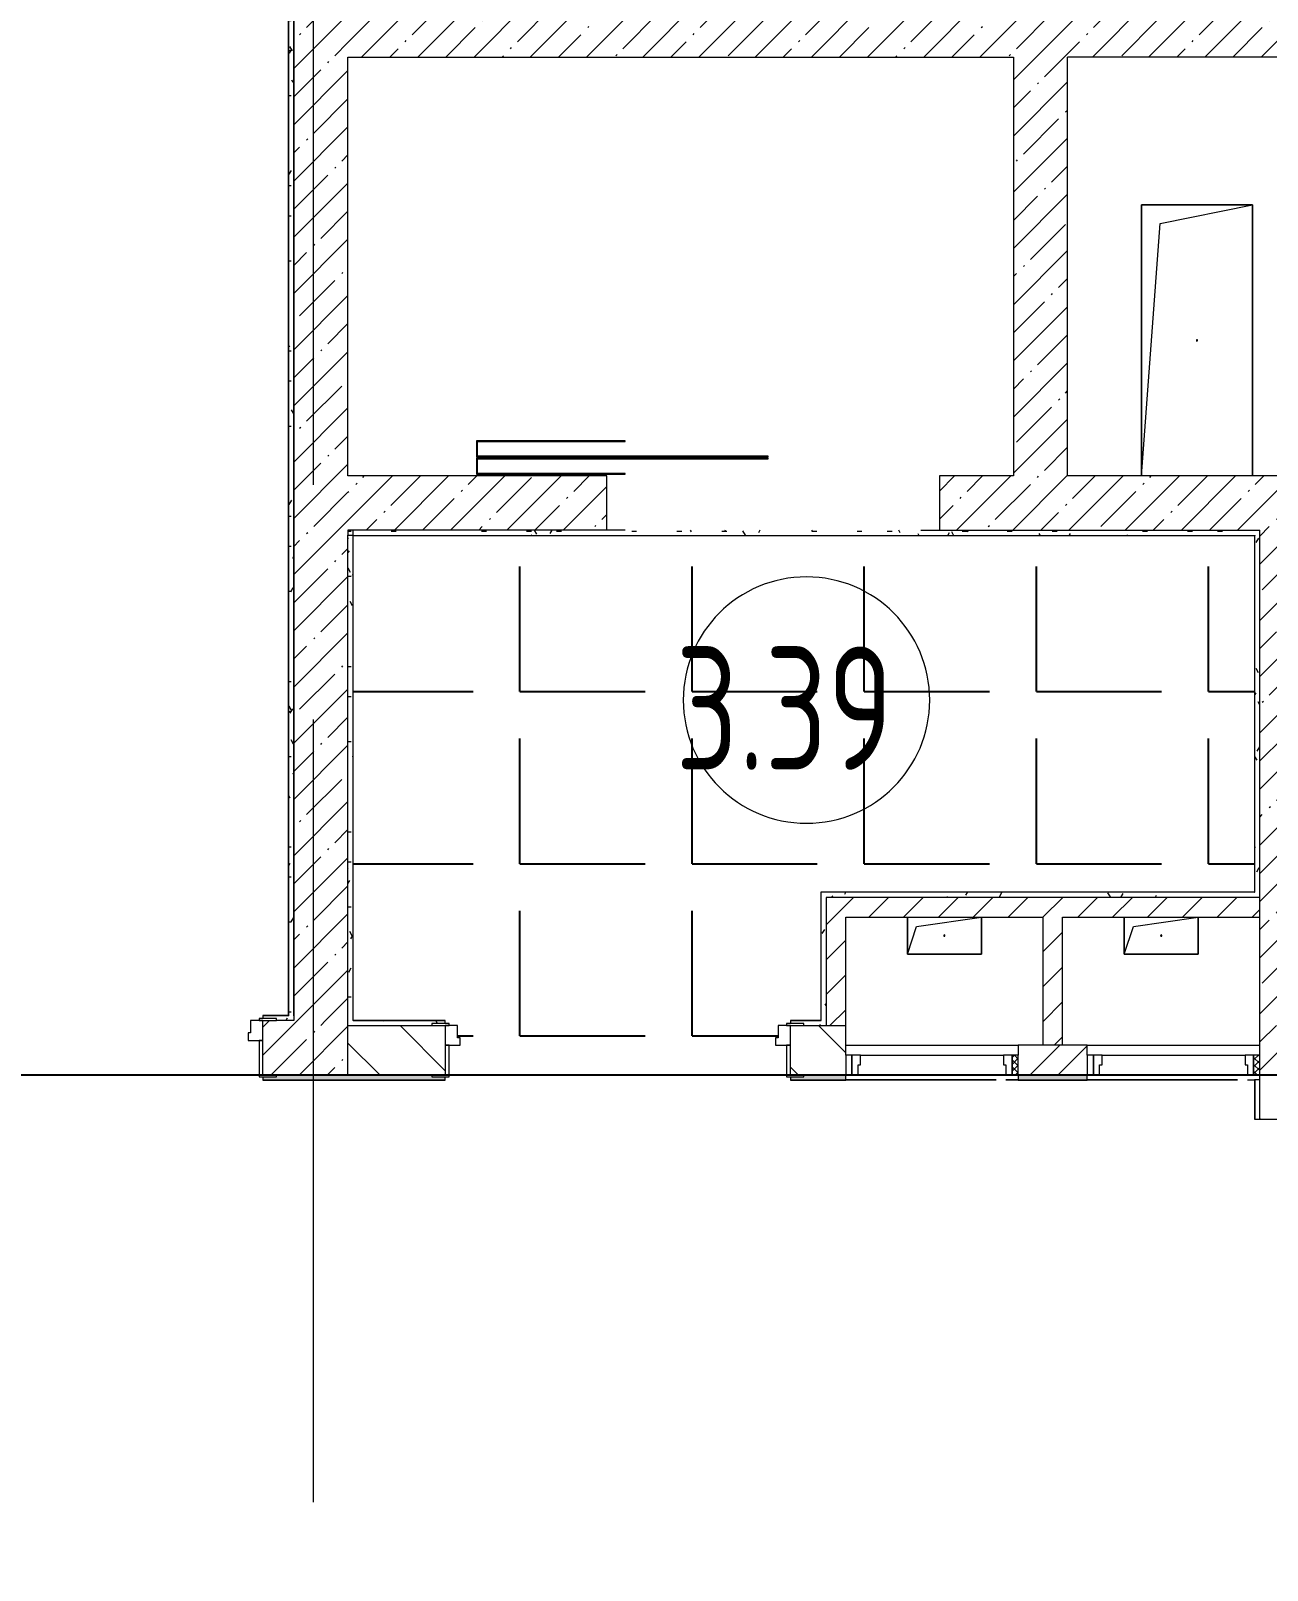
# Model space of a CAD drawing. Header units: millimetres. Extents: x -625 to 415037, y -3642 to 102118.
# Drawn here: x 382740 to 387757, y 11390 to 17636 of the extents above; entities that cross this region are included whole.
import ezdxf

# ---------------------------------------------------------------- set-up
doc = ezdxf.new("R2010")
doc.units = ezdxf.units.MM
doc.linetypes.add('Осевая', pattern=[6350, 1270, -952.5, 3175, -952.5])
doc.layers.add('1) плитка КР3', color=160, linetype='Continuous')
for name, color, linetype, lineweight in [('A-AREA-IDEN', 7, 'Continuous', 9), ('A-DOOR-FRAM-2', 7, 'Continuous', 5), ('A-GENM', 7, 'Continuous', 9), ('A-WALL', 7, 'Continuous', 5), ('I-WALL', 7, 'Continuous', 5), ('Оси', 7, 'Continuous', 9), ('Оси-2', 7, 'Осевая', 9)]:
    doc.layers.add(name, color=color, linetype=linetype, lineweight=lineweight)
for name, color, linetype, lineweight, true_color in [('A-DOOR-1', 7, 'Continuous', 5, 0xc0c0c0), ('A-DOOR-FRAM-1', 7, 'Continuous', 5, 0xc0c0c0), ('A-WALL-1', 9, 'Continuous', 5, 0x808080), ('A-WALL-FNSH-1', 9, 'Continuous', 5, 0x808080)]:
    doc.layers.add(name, color=color, linetype=linetype, lineweight=lineweight, true_color=true_color)
doc.layers.get('A-DOOR-1').off()
doc.styles.add('СПДС', font='ГОСТ тип А.ttf', dxfattribs={"width": 0.9})
pattern_1 = [(45, (289227.4, 1e-08), (-114.04925, 114.04925), []), (45, (289341.45, 1e-08), (-114.04925, 114.04925), [201.612, -40.322, 6.706, -33.617])]
pattern_2 = [(135, (289227.4, 1e-08), (-141.42136, -141.42136), [])]
pattern_3 = [(45, (289227.4, 1e-08), (-70.71068, 70.71068), [])]
pattern_4 = [(45, (-171.384, 124.685), (-14.1421, 14.1421), []), (135, (-171.384, 124.685), (-14.1421, -14.1421), [])]
pattern_5 = [(0, (289227.4, 1e-08), (243.84, 60.96), [20.117, -162.763, 20.117, -162.763, -975.36]), (0, (289227.4, 1e-08), (243.84, 60.96), [-365.76, 20.117, -345.643, 20.117, -162.763, -426.72]), (0, (289227.4, 1e-08), (243.84, 60.96), [-914.4, 20.117, -101.803, 20.117, -284.683]), (120, (289318.84, 30.48), (-174.71291, 180.691634), [20.117, -162.763, 20.117, -162.763, -975.36]), (120, (289318.84, 30.48), (-174.71291, 180.691634), [-365.76, 20.117, -345.643, 20.117, -162.763, -426.72]), (120, (289318.84, 30.48), (-174.71291, 180.691634), [-914.4, 20.117, -101.803, 20.117, -284.683]), (240, (289349.32, 152.4), (-69.12709, -241.651634), [20.117, -162.763, 20.117, -162.763, -975.36]), (240, (289349.32, 152.4), (-69.12709, -241.651634), [-365.76, 20.117, -345.643, 20.117, -162.763, -426.72]), (240, (289349.32, 152.4), (-69.12709, -241.651634), [-914.4, 20.117, -101.803, 20.117, -284.683])]

# ---------------------------------------------------------------- blocks, each defined once
blk = doc.blocks.new('110_Дверь_СКБ_2Ст - Д-1_л_Лестничная клетка EIS60 2-32142534-Объем проектирования 3 этажа')
at = {"layer": 'A-DOOR-FRAM-1'}
for p, q in [((-672.5, 118), (-742.5, 118)), ((-742.5, 118), (-742.5, 110)), ((-742.5, 110), (-672.5, 110)), ((-637.5, 110), (-687.5, 110)), ((-687.5, 110), (-687.5, 30)), ((-672.5, 110), (-672.5, 118)), ((-637.5, 60), (-637.5, 110)), ((662.5, 110), (662.5, 60)), ((712.5, 110), (662.5, 110)), ((767.5, 118), (697.5, 118)), ((697.5, 118), (697.5, 110)), ((697.5, 110), (767.5, 110)), ((712.5, 30), (712.5, 110)), ((767.5, 110), (767.5, 118)), ((-687.5, 30), (-627.5, 30)), ((-672.5, 30), (-687.5, 30)), ((-687.5, 30), (-687.5, -110)), ((-672.5, -110), (-672.5, 30)), ((-627.5, 60), (-637.5, 60)), ((-627.5, 30), (-627.5, 60)), ((662.5, 60), (652.5, 60)), ((652.5, 60), (652.5, 30)), ((652.5, 30), (712.5, 30)), ((712.5, 30), (697.5, 30)), ((697.5, 30), (697.5, -110)), ((712.5, -110), (712.5, 30)), ((-672.5, -110), (-742.5, -110)), ((-742.5, -110), (-742.5, -118)), ((-742.5, -118), (-672.5, -118)), ((-687.5, -110), (-672.5, -110)), ((-672.5, -118), (-672.5, -110)), ((697.5, -110), (712.5, -110)), ((767.5, -110), (697.5, -110)), ((697.5, -110), (697.5, -118)), ((697.5, -118), (767.5, -118)), ((767.5, -118), (767.5, -110))]:
    blk.add_line(p, q, dxfattribs=at)
blk = doc.blocks.new('110_Дверь_СКБ_2Ст - Д-3а 1450x2100h_Лестничная клетка из коридора-32352288-Объем проектирования 3 этажа')
at = {"layer": 'A-DOOR-FRAM-1'}
for p, q in [((-672.5, 108), (-742.5, 108)), ((-742.5, 108), (-742.5, 100)), ((-742.5, 100), (-672.5, 100)), ((-637.5, 100), (-687.5, 100)), ((-687.5, 100), (-687.5, 20)), ((-672.5, 100), (-672.5, 108)), ((-637.5, 50), (-637.5, 100)), ((662.5, 100), (662.5, 50)), ((712.5, 100), (662.5, 100)), ((767.5, 108), (697.5, 108)), ((697.5, 108), (697.5, 100)), ((697.5, 100), (767.5, 100)), ((712.5, 20), (712.5, 100)), ((767.5, 100), (767.5, 108)), ((-687.5, 20), (-627.5, 20)), ((-672.5, 20), (-687.5, 20)), ((-687.5, 20), (-687.5, -100)), ((-672.5, -100), (-672.5, 20)), ((-627.5, 50), (-637.5, 50)), ((-627.5, 20), (-627.5, 50)), ((662.5, 50), (652.5, 50)), ((652.5, 50), (652.5, 20)), ((652.5, 20), (712.5, 20)), ((712.5, 20), (697.5, 20)), ((697.5, 20), (697.5, -100)), ((712.5, -100), (712.5, 20)), ((-672.5, -100), (-742.5, -100)), ((-742.5, -100), (-742.5, -108)), ((-742.5, -108), (-672.5, -108)), ((-687.5, -100), (-672.5, -100)), ((-672.5, -108), (-672.5, -100)), ((697.5, -100), (712.5, -100)), ((767.5, -100), (697.5, -100)), ((697.5, -100), (697.5, -108)), ((697.5, -108), (767.5, -108)), ((767.5, -108), (767.5, -100))]:
    blk.add_line(p, q, dxfattribs=at)
blk = doc.blocks.new('GM_Отверстие прямоугольное _в плите_ - Отверстие-21604515-Объем проектирования 3 этажа')
at = {"layer": 'A-GENM'}
for p, q in [((-225, -550), (-225, 550)), ((-225, 550), (225, 550)), ((225, 550), (-225, 550)), ((-225, 550), (-225, -550)), ((-150, 475), (225, 550)), ((225, 550), (225, -550)), ((225, -550), (225, 550)), ((-225, -550), (-150, 475))]:
    blk.add_line(p, q, dxfattribs=at)
for start, end in [(360, 180), (180, 360)]:
    blk.add_arc((0, 0), 2.5, start, end, dxfattribs=at)
blk = doc.blocks.new('110_Дверь_СКБ_1Ст - д-18 700x2100h_Технический шкаф ЭОМ и СС-23698042-Объем проектирования 3 этажа')
at = {"layer": 'A-DOOR-FRAM-2'}
h = blk.add_hatch(dxfattribs=at)
h.set_pattern_fill('FP_120', color=256, style=0, pattern_type=2)
h.set_pattern_definition(pattern_4)
h.paths.add_polyline_path([(-312.5, 60), (-337.5, 60), (-337.5, -20), (-312.5, -20), (-312.5, 57.5)])
at = {"layer": 'A-DOOR-FRAM-1'}
for p, q in [((-312.5, 60), (-337.5, 60)), ((-337.5, 60), (-337.5, -20)), ((-287.5, 60), (-312.5, 60)), ((-312.5, 60), (-312.5, -20)), ((-312.5, -20), (-312.5, 60)), ((-287.5, 20), (-287.5, 60)), ((-277.5, 20), (-287.5, 20)), ((-277.5, -20), (-277.5, 20)), ((-247.5, 60), (312.5, 60)), ((312.5, 20), (302.5, 20)), ((302.5, 20), (302.5, -20)), ((312.5, 60), (312.5, 20)), ((337.5, 60), (312.5, 60)), ((337.5, -20), (337.5, 60)), ((362.5, 60), (337.5, 60)), ((337.5, 60), (337.5, -20)), ((362.5, -20), (362.5, 60)), ((-337.5, -20), (-312.5, -20)), ((-312.5, -20), (-277.5, -20)), ((302.5, -20), (-277.5, -20)), ((302.5, -20), (337.5, -20)), ((337.5, -20), (362.5, -20))]:
    blk.add_line(p, q, dxfattribs=at)
blk = doc.blocks.new('110_Дверь_СКБ_1Ст - д-18 700x2100h_Технический шкаф ЭОМ и СС-V594-Объем проектирования 3 этажа')
at = {"layer": 'A-DOOR-FRAM-2'}
h = blk.add_hatch(dxfattribs=at)
h.set_pattern_fill('FP_120', color=256, style=0, pattern_type=2)
h.set_pattern_definition(pattern_4)
h.paths.add_polyline_path([(-337.5, 60), (-337.5, -20), (-312.5, -20), (-312.5, 60)])
at = {"layer": 'A-DOOR-FRAM-1'}
for p, q in [((-312.5, 60), (-337.5, 60)), ((-337.5, 60), (-337.5, -20)), ((-287.5, 60), (-312.5, 60)), ((-312.5, 60), (-312.5, -20)), ((-312.5, -20), (-312.5, 60)), ((-287.5, 20), (-287.5, 60)), ((-277.5, 20), (-287.5, 20)), ((-277.5, -20), (-277.5, 20)), ((-247.5, 60), (312.5, 60)), ((312.5, 20), (302.5, 20)), ((302.5, 20), (302.5, -20)), ((312.5, 60), (312.5, 20)), ((337.5, 60), (312.5, 60)), ((337.5, -20), (337.5, 60)), ((362.5, 60), (337.5, 60)), ((337.5, 60), (337.5, -20)), ((362.5, -20), (362.5, 60)), ((-337.5, -20), (-312.5, -20)), ((-312.5, -20), (-277.5, -20)), ((302.5, -20), (-277.5, -20)), ((302.5, -20), (337.5, -20)), ((337.5, -20), (362.5, -20))]:
    blk.add_line(p, q, dxfattribs=at)
blk = doc.blocks.new('GM_Отверстие прямоугольное _в плите_ - Отверстие-21620300-Объем проектирования 3 этажа')
at = {"layer": 'A-GENM'}
for p, q in [((-150, -75), (-150, 75)), ((-150, 75), (-150, -75)), ((-112.5, 37.5), (150, 75)), ((150, 75), (150, -75)), ((150, -75), (150, 75)), ((-150, -75), (-112.5, 37.5)), ((150, -75), (-150, -75)), ((-150, -75), (150, -75))]:
    blk.add_line(p, q, dxfattribs=at)
for start, end in [(360, 180), (180, 360)]:
    blk.add_arc((0, 0), 2.5, start, end, dxfattribs=at)
blk = doc.blocks.new('DOR_Дверь лифта - 1350х2050h-19118285-Объем проектирования 3 этажа')
at = {"layer": 'A-DOOR-FRAM-1'}
for p, q in [((600, -117), (600, -120)), ((1203, -117), (600, -117)), ((600, -120), (1200, -120)), ((1200, -120), (1200, -180)), ((1203, -183), (1203, -117)), ((1200, -180), (20, -180)), ((20, -180), (20, -183)), ((20, -183), (1203, -183)), ((1203, -187), (20, -187)), ((20, -187), (20, -190)), ((1203, -253), (1203, -187)), ((20, -190), (1200, -190)), ((1200, -190), (1200, -250)), ((600, -250), (600, -253)), ((1200, -250), (600, -250)), ((600, -253), (1203, -253))]:
    blk.add_line(p, q, dxfattribs=at)
blk = doc.blocks.new('Марка_Помещения - Номер-25198446-Объем проектирования 3 этажа')
at = {"layer": 'A-AREA-IDEN'}
for start, end in [(360, 180), (180, 360)]:
    blk.add_arc((0, 0), 2.5, start, end, dxfattribs=at)

msp = doc.modelspace()

# ---------------------------------------------------------------- hatches: boundary and pattern name
at = {"layer": '1) плитка КР3'}
h = msp.add_hatch(dxfattribs=at)
h.set_pattern_fill('ANGLE', color=256, scale=100)
h.set_pattern_definition([(0, (378438.4, 17050), (0, 698.5), [508, -190.5]), (90, (378438.4, 17050), (-698.5, 4e-14), [508, -190.5])])
h.paths.add_polyline_path([(387706.4, 15589), (384048.4, 15589), (384048.4, 13621), (384422.4, 13621), (384446.6, 13600), (384472.4, 13600), (384472.4, 13550), (384482.4, 13550), (384482.4, 13520), (384437.4, 13520), (384437.4, 13400), (385807.4, 13400), (385807.4, 13520), (385762.4, 13520), (385762.4, 13550), (385772.4, 13550), (385772.4, 13600), (385807.4, 13600), (385807.4, 13608), (385822.4, 13608), (385822.4, 13620), (385822.4, 13621), (385946.4, 13621), (385946.4, 14141), (387706.4, 14141)])
at = {"layer": 'I-WALL'}
h = msp.add_hatch(dxfattribs=at)
h.set_pattern_fill('FP_191', color=256, style=0, pattern_type=2)
h.set_pattern_definition(pattern_5)
h.paths.add_polyline_path([(383807.4, 13640), (383805.3, 17770), (383787.4, 17770), (383787.4, 13641)])
h = msp.add_hatch(dxfattribs=at)
h.set_pattern_fill('FP_1', color=256, style=0, pattern_type=2)
h.set_pattern_definition(pattern_1)
h.paths.add_polyline_path([(384027.4, 13620), (384027.4, 17750), (383807.4, 17750), (383807.4, 13620), (383901.7, 13620)])
h = msp.add_hatch(dxfattribs=at)
h.set_pattern_fill('FP_1', color=256, style=0, pattern_type=2)
h.set_pattern_definition(pattern_1)
h.paths.add_polyline_path([(389787.4, 17530), (389807.4, 17530), (389807.4, 17750), (384027.4, 17750), (384027.4, 17530), (389760.5, 17530)])
h = msp.add_hatch(dxfattribs=at)
h.set_pattern_fill('FP_1', color=256, style=0, pattern_type=2)
h.set_pattern_definition(pattern_1)
h.paths.add_polyline_path([(386727.4, 15830), (386947.4, 15830), (386947.4, 17530), (386727.4, 17530), (386727.4, 17123.2)])
h = msp.add_hatch(dxfattribs=at)
h.set_pattern_fill('FP_1', color=256, style=0, pattern_type=2)
h.set_pattern_definition(pattern_1)
h.paths.add_polyline_path([(386427.4, 15610), (387727.4, 15610), (387727.4, 15830), (386427.4, 15830), (386427.4, 15651)])
h.paths.add_polyline_path([(384047.4, 15610), (385077.4, 15610), (385077.4, 15830), (384027.4, 15830), (384027.4, 15610), (384047.2, 15610)])
h = msp.add_hatch(dxfattribs=at)
h.set_pattern_fill('FP_1', color=256, style=0, pattern_type=2)
h.set_pattern_definition(pattern_1)
h.paths.add_polyline_path([(387947.4, 13620), (387947.4, 15830), (387727.4, 15830), (387727.4, 13620), (387927.4, 13620)])
h = msp.add_hatch(dxfattribs=at)
h.set_pattern_fill('FP_191', color=256, style=0, pattern_type=2)
h.set_pattern_definition(pattern_5)
h.paths.add_polyline_path([(384038.1, 13600), (384047.4, 13600), (384047.4, 15589), (384027.4, 15590), (384027.4, 13600)])
h.paths.add_polyline_path([(384047.4, 15590), (384047.2, 15610), (384027.4, 15610), (384029.5, 15590), (384038.1, 15590)])
h = msp.add_hatch(dxfattribs=at)
h.set_pattern_fill('FP_191', color=256, style=0, pattern_type=2)
h.set_pattern_definition(pattern_5)
h.paths.add_polyline_path([(387707.4, 15590), (387707.1, 15610), (384047.4, 15610), (384049, 15590), (386947.4, 15590)])
h = msp.add_hatch(dxfattribs=at)
h.set_pattern_fill('FP_191', color=256, style=0, pattern_type=2)
h.set_pattern_definition(pattern_5)
h.paths.add_polyline_path([(387727.4, 14140), (387727.4, 14140.2), (387727.4, 15610), (387707.4, 15589), (387707.4, 14140)])
h.paths.add_polyline_path([(387707.4, 15590), (387727.4, 15610), (387707.4, 15610)])
h = msp.add_hatch(dxfattribs=at)
h.set_pattern_fill('FP_191', color=256, style=0, pattern_type=2)
h.set_pattern_definition(pattern_5)
h.paths.add_polyline_path([(385967.4, 13620), (385967.4, 14140), (385947.4, 14140), (385947.4, 13620)])
h = msp.add_hatch(dxfattribs=at)
h.set_pattern_fill('FP_191', color=256, style=0, pattern_type=2)
h.set_pattern_definition(pattern_5)
h.paths.add_polyline_path([(387420.8, 14120), (387727.4, 14120), (387706.4, 14140), (385967.4, 14140), (385967.4, 14120), (387353.5, 14120)])
h.paths.add_polyline_path([(387727.4, 14120), (387727.4, 14140), (387707.4, 14140)])
h = msp.add_hatch(dxfattribs=at)
h.set_pattern_fill('FP_22', color=256, style=0, pattern_type=2)
h.set_pattern_definition(pattern_3)
h.paths.add_polyline_path([(385967.4, 13600), (386047.4, 13600), (386047.4, 14120), (385967.4, 14120), (385967.4, 13620)])
h = msp.add_hatch(dxfattribs=at)
h.set_pattern_fill('FP_22', color=256, style=0, pattern_type=2)
h.set_pattern_definition(pattern_3)
h.paths.add_polyline_path([(386977.8, 14040), (387727.4, 14040), (387727.4, 14120), (386047.4, 14120), (386047.4, 14040), (386927.4, 14040)])
h = msp.add_hatch(dxfattribs=at)
h.set_pattern_fill('FP_22', color=256, style=0, pattern_type=2)
h.set_pattern_definition(pattern_3)
h.paths.add_polyline_path([(386847.4, 13520), (386927.4, 13520), (386927.4, 14040), (386847.4, 14040), (386847.4, 13828.9)])
h = msp.add_hatch(dxfattribs=at)
h.set_pattern_fill('FP_1', color=256, style=0, pattern_type=2)
h.set_pattern_definition(pattern_1)
h.paths.add_polyline_path([(383737.4, 13400), (384027.4, 13400), (384027.4, 13620), (383682.4, 13620), (383682.4, 13400), (383717.4, 13400)])
h.paths.add_polyline_path([(382282.4, 13400), (382281, 13620), (382037.4, 13620), (382037.4, 13400), (382257.4, 13400)])
h = msp.add_hatch(dxfattribs=at)
h.set_pattern_fill('FP_191', color=256, style=0, pattern_type=2)
h.set_pattern_definition(pattern_5)
h.paths.add_polyline_path([(383805.2, 13620), (383807.4, 13620), (383807.4, 13640), (383682.4, 13640), (383682.4, 13628), (383737.4, 13628), (383737.4, 13620), (383787.4, 13620)])
h.paths.add_polyline_path([(382280.4, 13628), (382277.4, 13640), (382257.4, 13640), (382257.4, 13628), (382277.4, 13628)])
h.paths.add_polyline_path([(382280.8, 13628), (382282.4, 13628), (382282.4, 13640), (382278.4, 13640)])
h = msp.add_hatch(dxfattribs=at)
h.set_pattern_fill('FP_191', color=256, style=0, pattern_type=2)
h.set_pattern_definition(pattern_5)
h.paths.add_polyline_path([(385967.4, 13600), (385967.4, 13620), (385947.4, 13620)])
h.paths.add_polyline_path([(385946.6, 13600), (385967.4, 13600), (385946.4, 13620), (385822.4, 13620), (385822.4, 13608), (385877.4, 13608), (385877.4, 13600), (385905, 13600)])
h.paths.add_polyline_path([(384080.3, 13600), (384367.4, 13600), (384367.4, 13608), (384422.4, 13608), (384422.4, 13620), (384048.4, 13620), (384047.4, 13600)])
h = msp.add_hatch(dxfattribs=at)
h.set_pattern_fill('FP_1', color=256, style=0, pattern_type=2)
h.set_pattern_definition(pattern_1)
h.paths.add_polyline_path([(388877.4, 13400), (388877.4, 13620), (387727.4, 13620), (387727.4, 13400), (388847.4, 13400)])
h = msp.add_hatch(dxfattribs=at)
h.set_pattern_fill('FP_23', color=256, style=0, pattern_type=2)
h.set_pattern_definition(pattern_2)
h.paths.add_polyline_path([(384027.4, 13400), (384422.4, 13400), (384422.4, 13600), (384027.4, 13600), (384027.4, 13436.7)])
h.paths.add_polyline_path([(385822.4, 13400), (386047.4, 13400), (386047.4, 13600), (385822.4, 13600), (385822.4, 13436.7)])
h = msp.add_hatch(dxfattribs=at)
h.set_pattern_fill('FP_79', color=256, style=0, pattern_type=2)
h.set_pattern_definition([(45, (289227.4, 1e-08), (-171.0739, 171.0739), []), (45, (289341.45, 1e-08), (-171.0739, 171.0739), [])])
h.paths.add_polyline_path([(386927.4, 13400), (387027.4, 13400), (387027.4, 13520), (386747.4, 13520), (386747.4, 13400), (386926.7, 13400)])
h = msp.add_hatch(dxfattribs=at)
h.set_pattern_fill('FP_191', color=256, style=0, pattern_type=2)
h.set_pattern_definition(pattern_5)
h.paths.add_polyline_path([(386747.4, 13380), (387027.4, 13380), (387027.4, 13400), (386747.4, 13400)])
h.paths.add_polyline_path([(386047.4, 13380), (386047.4, 13400), (385877.4, 13400), (385877.4, 13392), (385822.4, 13392), (385823.8, 13380), (386040.1, 13380)])
h.paths.add_polyline_path([(382017.4, 13380), (382282.4, 13380), (382282.4, 13392), (382227.4, 13392), (382227.4, 13400), (381507.4, 13400), (381507.4, 13392), (381477.4, 13392), (381477.4, 13380), (381862.6, 13380)])
h.paths.add_polyline_path([(383888, 13380), (384422.4, 13380), (384422.4, 13392), (384367.4, 13392), (384367.4, 13400), (383737.4, 13400), (383737.4, 13392), (383682.4, 13392), (383683.8, 13380), (383807.4, 13380)])
h.paths.add_polyline_path([(380527.4, 13380), (380527.4, 13392), (380497.4, 13392), (380497.4, 13400), (379657.4, 13400), (379657.4, 13392), (379627.4, 13392), (379627.4, 13380), (380497.4, 13380)])
h.paths.add_polyline_path([(378637.4, 13380), (378677.4, 13380), (378677.4, 13392), (378647.4, 13392), (378647.4, 13400), (377427.4, 13400), (377427.4, 13380), (378601, 13380)])
h.paths.add_polyline_path([(374218.4, 13380), (374337.4, 13380), (374337.4, 13392), (374307.4, 13392), (374307.4, 13400), (374217.4, 13400), (374218.1, 13386.3)])
h.paths.add_polyline_path([(376727.4, 13380), (376727.4, 13400), (376545.8, 13400), (376545.8, 13380), (376677.4, 13380)])
h.paths.add_polyline_path([(375287.4, 13380), (375845.8, 13380), (375845.8, 13400), (375317.4, 13400), (375317.4, 13392), (375287.4, 13392)])
h = msp.add_hatch(dxfattribs=at)
h.set_pattern_fill('FP_23', color=256, style=0, pattern_type=2)
h.set_pattern_definition(pattern_2)
h.paths.add_polyline_path([(387927.4, 10600), (387927.4, 11320), (387727.4, 11320), (387727.4, 10600), (387845.3, 10600)])
h.paths.add_polyline_path([(387924, 13220), (387927.4, 13220), (387927.4, 13400), (387727.4, 13400), (387727.4, 13220), (387845.3, 13220)])

# ---------------------------------------------------------------- linework, layer by layer
msp.add_lwpolyline([(414057.4, 10600), (374197.4, 10600), (374197.4, 13400), (414057.4, 13400)], close=True)
at = {"layer": 'A-WALL'}
for p, q in [((383787.4, 13640), (383787.4, 17770)), ((383807.4, 17750), (383807.4, 13620)), ((383807.4, 13640), (383807.4, 17750)), ((384027.4, 13400), (384027.4, 15590)), ((384047.4, 15610), (384047.4, 13620)), ((386352.4, 15610), (387727.4, 15610)), ((387727.4, 13480), (387727.4, 15610)), ((385947.4, 14140), (385947.4, 14140)), ((387707.4, 14140), (387706.4, 14140)), ((383787.4, 13640), (383682.4, 13640)), ((383807.4, 13620), (383737.4, 13620)), ((385822.4, 13620), (385947.4, 13620)), ((384027.4, 13600), (384367.4, 13600)), ((385877.4, 13600), (386047.4, 13600)), ((383737.4, 13400), (384367.4, 13400)), ((386047.4, 13400), (385877.4, 13400)), ((386747.4, 13400), (387027.4, 13400)), ((387727.4, 13220), (387727.4, 13400))]:
    msp.add_line(p, q, dxfattribs=at)
at = {"layer": 'A-WALL-1'}
for p, q in [((384027.4, 15830), (384027.4, 17530)), ((384027.4, 17530), (386727.4, 17530)), ((386727.4, 17530), (386727.4, 15830)), ((386947.4, 15830), (386947.4, 17530)), ((390027.4, 17530), (386947.4, 17530)), ((385077.4, 15830), (384027.4, 15830)), ((385077.4, 15610), (385077.4, 15830)), ((386727.4, 15830), (386427.4, 15830)), ((386427.4, 15830), (386427.4, 15610)), ((387947.4, 15830), (386947.4, 15830)), ((385152.4, 15610), (384027.4, 15610)), ((384027.4, 15590), (384047.4, 15590)), ((387707.4, 15590), (387707.4, 15589)), ((385967.4, 14120), (385967.4, 13600)), ((387727.4, 14120), (385967.4, 14120)), ((386047.4, 13480), (386047.4, 14040)), ((386047.4, 14040), (386847.4, 14040)), ((386847.4, 14040), (386847.4, 13520)), ((386927.4, 14040), (387727.4, 14040)), ((386927.4, 13520), (386927.4, 14040)), ((383682.4, 13640), (383682.4, 13628)), ((384048.4, 13620), (384047.4, 13620)), ((384422.4, 13608), (384422.4, 13620)), ((385822.4, 13620), (385822.4, 13608)), ((387027.4, 13520), (386747.4, 13520)), ((386747.4, 13520), (386747.4, 13480)), ((387027.4, 13480), (387027.4, 13520)), ((383682.4, 13392), (383682.4, 13380)), ((383682.4, 13380), (384422.4, 13380)), ((384422.4, 13380), (384422.4, 13392)), ((385822.4, 13392), (385822.4, 13380)), ((385822.4, 13380), (386047.4, 13380)), ((386047.4, 13380), (386047.4, 13400)), ((386747.4, 13400), (386747.4, 13380)), ((386747.4, 13380), (387027.4, 13380)), ((387027.4, 13380), (387027.4, 13400)), ((387707.4, 13380), (387707.4, 13220)), ((387727.4, 13380), (387707.4, 13380)), ((387927.4, 13400), (387727.4, 13400)), ((388847.4, 13400), (387727.4, 13400)), ((387707.4, 13220), (387947.4, 13220))]:
    msp.add_line(p, q, dxfattribs=at)
at = {"layer": 'A-WALL-FNSH-1'}
for p, q in [((384048.4, 15590), (384047.4, 15590)), ((384047.4, 15589), (387706.4, 15589)), ((384048.4, 13621), (384048.4, 15590)), ((387706.4, 15589), (387706.4, 14141)), ((387706.4, 14141), (385946.4, 14141)), ((385946.4, 14141), (385946.4, 13621)), ((383785.4, 13641), (383682.4, 13641)), ((383682.4, 13641), (383682.4, 13640)), ((384422.4, 13621), (384048.4, 13621)), ((384048.4, 13620), (384422.4, 13620)), ((384422.4, 13620), (384422.4, 13621)), ((385946.4, 13621), (385822.4, 13621)), ((385822.4, 13621), (385822.4, 13620)), ((383682.4, 13380), (383682.4, 13379)), ((383682.4, 13379), (384422.4, 13379)), ((384422.4, 13379), (384422.4, 13380)), ((385822.4, 13380), (385822.4, 13379)), ((385822.4, 13379), (386047.4, 13379)), ((386047.4, 13379), (386047.4, 13380)), ((386747.4, 13380), (386747.4, 13379)), ((386747.4, 13379), (387027.4, 13379)), ((387027.4, 13379), (387027.4, 13380)), ((387707.4, 13380), (387706.4, 13380)), ((387706.4, 13379), (387706.4, 13220)), ((387706.4, 13220), (387707.4, 13220))]:
    msp.add_line(p, q, dxfattribs=at)
at = {"layer": 'I-WALL'}
for p, q in [((383785.4, 13641), (383785.4, 17770.5)), ((383786.4, 17770.5), (383786.4, 13641)), ((384027.4, 15610), (384027.4, 15590)), ((383785.4, 13641), (383786.4, 13641)), ((386047.4, 13520), (386747.4, 13520)), ((387027.4, 13520), (387727.4, 13520)), ((386657.4, 13380), (386047.4, 13380)), ((386657.4, 13379), (386047.4, 13379)), ((386747.4, 13380), (386697.4, 13380)), ((386747.4, 13379), (386697.4, 13379)), ((387637.4, 13380), (387027.4, 13380)), ((387637.4, 13379), (387027.4, 13379)), ((387677.4, 13380), (387706.4, 13380)), ((387706.4, 13379), (387677.4, 13379)), ((387706.4, 13380), (387706.4, 13379))]:
    msp.add_line(p, q, dxfattribs=at)
at = {"layer": 'Оси'}
msp.add_line((383887.4, 16915.1), (383887.4, 21915.1), dxfattribs=at)
at = {"layer": 'Оси-2'}
msp.add_line((383887.4, 3093.7), (383887.4, 16915.1), dxfattribs=at)

# ---------------------------------------------------------------- block references
at = {"layer": 'A-AREA-IDEN', "xscale": 199.9999999999999, "yscale": 199.9999999999999, "zscale": 199.9999999999999}
msp.add_blockref('Марка_Помещения - Номер-25198446-Объем проектирования 3 этажа', (385887.9, 14920.7), dxfattribs=at)
at = {"layer": 'A-DOOR-1', "rotation": 180}
for name, p in [('DOR_Дверь лифта - 1350х2050h-19118285-Объем проектирования 3 этажа', (385752.4, 15720)), ('110_Дверь_СКБ_1Ст - д-18 700x2100h_Технический шкаф ЭОМ и СС-V594-Объем проектирования 3 этажа', (386409.9, 13460)), ('110_Дверь_СКБ_1Ст - д-18 700x2100h_Технический шкаф ЭОМ и СС-23698042-Объем проектирования 3 этажа', (387389.9, 13460))]:
    msp.add_blockref(name, p, dxfattribs=at)
at = {"layer": 'A-DOOR-1'}
for name, p in [('110_Дверь_СКБ_2Ст - Д-1_л_Лестничная клетка EIS60 2-32142534-Объем проектирования 3 этажа', (382969.9, 13510)), ('110_Дверь_СКБ_2Ст - Д-3а 1450x2100h_Лестничная клетка из коридора-32352288-Объем проектирования 3 этажа', (385109.9, 13500))]:
    msp.add_blockref(name, p, dxfattribs=at)
at = {"layer": 'A-GENM'}
for name, p in [('GM_Отверстие прямоугольное _в плите_ - Отверстие-21604515-Объем проектирования 3 этажа', (387472.4, 16380)), ('GM_Отверстие прямоугольное _в плите_ - Отверстие-21620300-Объем проектирования 3 этажа', (386447.4, 13965)), ('GM_Отверстие прямоугольное _в плите_ - Отверстие-21620300-Объем проектирования 3 этажа', (387327.4, 13965))]:
    msp.add_blockref(name, p, dxfattribs=at)

# ---------------------------------------------------------------- texts
at = {"layer": 'A-AREA-IDEN', "insert": (385356.5, 15137.8), "char_height": 500, "width": 1327.594, "attachment_point": 1, "style": 'СПДС'}
msp.add_mtext('3.39', dxfattribs=at)

doc.saveas('drawing.dxf')
